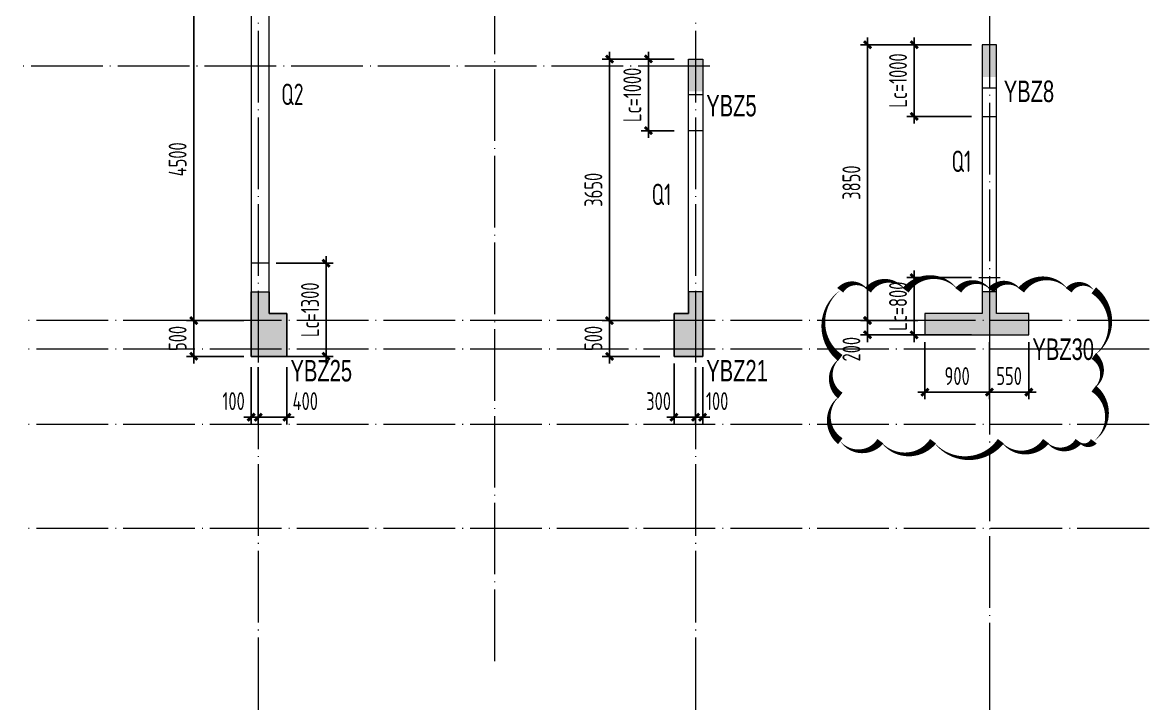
# Model space of a CAD drawing. Extents: x 5874492 to 7194610, y -939842 to -279257.
# Drawn here: x 6291620 to 6307261, y -708595 to -699087 of the extents above; entities that cross this region are included whole.
import ezdxf
from ezdxf.enums import TextEntityAlignment as Align

# ---------------------------------------------------------------- set-up
doc = ezdxf.new("R2010")
doc.units = 0
doc.header["$LTSCALE"] = 1000
doc.linetypes.add('DOTE', pattern=[2.42, 2, -0.2, 0.02, -0.2])
for name, color, linetype, lineweight in [('A-标注-轴号', 3, 'Continuous', 15), ('A-轴线-塔楼', 1, 'DOTE', 9), ('A-轴线-隔墙', 41, 'DOTE', 9), ('S-基础-HATCH', 251, 'Continuous', 20), ('S-墙柱-COLU', 50, 'Continuous', 20), ('S-墙柱-DIM', 3, 'Continuous', 20), ('S-墙柱-Lc填充', 8, 'Continuous', 20), ('S-墙柱-WALL', 6, 'Continuous', 20), ('S-墙柱-编号', 4, 'Continuous', 20), ('S-通用-TEXT', 7, 'Continuous', 20)]:
    doc.layers.add(name, color=color, linetype=linetype, lineweight=lineweight)
doc.layers.add('S-活动层-非打印1', color=170, linetype='Continuous', plot=False)
doc.styles.add('BW_Dim', font='Bweng.shx', dxfattribs={"width": 0.7, "bigfont": 'hztxt.shx'})
doc.styles.add('TSSD_Dimension', font='tssdeng.shx', dxfattribs={"width": 0.7, "bigfont": 'tssdchn.shx'})
doc.styles.add('TSSD_Rein', font='tssdeng.shx', dxfattribs={"width": 0.7, "bigfont": 'hztxt.shx'})
doc.dimstyles.new('TSSD_100_100', dxfattribs={"dimtxt": 250, "dimasz": 100, "dimexe": 100, "dimexo": 100, "dimgap": 100, "dimtad": 1, "dimdec": 0, "dimzin": 0, "dimdsep": 46, "dimtxsty": 'TSSD_Dimension', "dimblk": 'ARCHTICK', "dimcen": 0, "dimdle": 100, "dimclrt": 7, "dimadec": 0, "dimazin": 0, "dimtfac": 1, "dimtdec": 0, "dimtix": 1, "dimtmove": 2, "dimatfit": 0, "dimfxl": 0, "dimtolj": 1, "dimtzin": 0, "dimarcsym": 0})
doc.dimstyles.new('TSSD_100_100$0', dxfattribs={"dimtxt": 250, "dimasz": 100, "dimexe": 100, "dimexo": 250, "dimgap": 100, "dimtad": 1, "dimdec": 0, "dimzin": 0, "dimdsep": 46, "dimtxsty": 'TSSD_Dimension', "dimblk": 'ARCHTICK', "dimcen": 0, "dimdle": 100, "dimclrd": 256, "dimclre": 256, "dimclrt": 7, "dimadec": 0, "dimazin": 0, "dimtfac": 1, "dimtdec": 0, "dimtix": 1, "dimtmove": 2, "dimatfit": 3, "dimldrblk": 'ARCHTICK', "dimfxl": 0, "dimtolj": 1, "dimtzin": 0, "dimlwd": -1, "dimarcsym": 0})

# ---------------------------------------------------------------- blocks, each defined once
blk = doc.blocks.new('_ArchTick')
at = {"color": 0, "linetype": 'ByBlock', "const_width": 0.4}
blk.add_lwpolyline([(-0.5, -0.5), (0.5, 0.5)], dxfattribs=at)
blk = doc.blocks.new('*D1002')
at = {"layer": 'Defpoints', "color": 0, "transparency": 16777216}
for p in [(6294010, -698748), (6294810, -698748), (6294810, -703248)]:
    blk.add_point(p, dxfattribs=at)
at = {"layer": 'S-墙柱-DIM', "color": 0, "lineweight": -2, "transparency": 16777216}
for p, q in [((6294010, -703348), (6294010, -698648)), ((6294710, -698748), (6293910, -698748)), ((6294710, -703248), (6293910, -703248))]:
    blk.add_line(p, q, dxfattribs=at)
at = {"layer": 'S-墙柱-DIM', "color": 0, "lineweight": -2, "transparency": 16777216, "xscale": 100, "yscale": 100, "zscale": 100}
for p, rotation in [((6294010, -698748), 90), ((6294010, -703248), 270)]:
    blk.add_blockref('_ArchTick', p, dxfattribs=dict(at, rotation=rotation))
at = {"layer": 'S-墙柱-DIM', "color": 7, "transparency": 16777216, "insert": (6293785, -700998), "char_height": 250, "attachment_point": 5, "rotation": 90, "style": 'TSSD_Dimension'}
blk.add_mtext('\\A1;4500', dxfattribs=at)
blk = doc.blocks.new('*D1160')
at = {"layer": 'Defpoints', "color": 0, "transparency": 16777216}
for p in [(6305110, -703448), (6305660, -703448), (6305660, -704248)]:
    blk.add_point(p, dxfattribs=at)
at = {"layer": 'S-墙柱-DIM', "color": 0, "lineweight": -2, "transparency": 16777216}
for p, q in [((6305110, -703548), (6305110, -704348)), ((6305660, -703548), (6305660, -704348)), ((6305110, -704248), (6305010, -704248)), ((6305110, -704248), (6305660, -704248)), ((6305660, -704248), (6305760, -704248))]:
    blk.add_line(p, q, dxfattribs=at)
at = {"layer": 'S-墙柱-DIM', "color": 0, "lineweight": -2, "transparency": 16777216, "xscale": 100, "yscale": 100, "zscale": 100}
blk.add_blockref('_ArchTick', (6305110, -704248), dxfattribs=at)
at = {"layer": 'S-墙柱-DIM', "color": 0, "lineweight": -2, "transparency": 16777216, "xscale": 100, "yscale": 100, "zscale": 100, "rotation": 180}
blk.add_blockref('_ArchTick', (6305660, -704248), dxfattribs=at)
at = {"layer": 'S-墙柱-DIM', "color": 7, "transparency": 16777216, "insert": (6305385, -704023), "char_height": 250, "attachment_point": 5, "style": 'TSSD_Dimension'}
blk.add_mtext('\\A1;550', dxfattribs=at)
blk = doc.blocks.new('*D1161')
at = {"layer": 'Defpoints', "color": 0, "transparency": 16777216}
for p in [(6304210, -703448), (6305110, -703448), (6305110, -704248)]:
    blk.add_point(p, dxfattribs=at)
at = {"layer": 'S-墙柱-DIM', "color": 0, "lineweight": -2, "transparency": 16777216}
for p, q in [((6304210, -703548), (6304210, -704348)), ((6305110, -703548), (6305110, -704348)), ((6304110, -704248), (6305210, -704248))]:
    blk.add_line(p, q, dxfattribs=at)
at = {"layer": 'S-墙柱-DIM', "color": 0, "lineweight": -2, "transparency": 16777216, "xscale": 100, "yscale": 100, "zscale": 100, "rotation": 180}
blk.add_blockref('_ArchTick', (6304210, -704248), dxfattribs=at)
at = {"layer": 'S-墙柱-DIM', "color": 0, "lineweight": -2, "transparency": 16777216, "xscale": 100, "yscale": 100, "zscale": 100}
blk.add_blockref('_ArchTick', (6305110, -704248), dxfattribs=at)
at = {"layer": 'S-墙柱-DIM', "color": 7, "transparency": 16777216, "insert": (6304660, -704023), "char_height": 250, "attachment_point": 5, "style": 'TSSD_Dimension'}
blk.add_mtext('\\A1;900', dxfattribs=at)
blk = doc.blocks.new('*D1162')
at = {"layer": 'Defpoints', "color": 0, "transparency": 16777216}
for p in [(6303410, -699398), (6304210, -699398), (6304210, -703248)]:
    blk.add_point(p, dxfattribs=at)
at = {"layer": 'S-墙柱-DIM', "color": 0, "lineweight": -2, "transparency": 16777216}
for p, q in [((6304110, -699398), (6303310, -699398)), ((6303410, -703348), (6303410, -699298)), ((6304110, -703248), (6303310, -703248))]:
    blk.add_line(p, q, dxfattribs=at)
at = {"layer": 'S-墙柱-DIM', "color": 0, "lineweight": -2, "transparency": 16777216, "xscale": 100, "yscale": 100, "zscale": 100}
for p, rotation in [((6303410, -699398), 90), ((6303410, -703248), 270)]:
    blk.add_blockref('_ArchTick', p, dxfattribs=dict(at, rotation=rotation))
at = {"layer": 'S-墙柱-DIM', "color": 7, "transparency": 16777216, "insert": (6303185, -701323), "char_height": 250, "attachment_point": 5, "rotation": 90, "style": 'TSSD_Dimension'}
blk.add_mtext('\\A1;3850', dxfattribs=at)
blk = doc.blocks.new('*D1163')
at = {"layer": 'Defpoints', "color": 0, "transparency": 16777216}
for p in [(6303410, -703248), (6304210, -703248), (6304210, -703448)]:
    blk.add_point(p, dxfattribs=at)
at = {"layer": 'S-墙柱-DIM', "color": 0, "lineweight": -2, "transparency": 16777216}
for p, q in [((6303410, -703248), (6303410, -703148)), ((6304110, -703248), (6303310, -703248)), ((6303410, -703448), (6303410, -703248)), ((6304110, -703448), (6303310, -703448)), ((6303410, -703448), (6303410, -703548))]:
    blk.add_line(p, q, dxfattribs=at)
at = {"layer": 'S-墙柱-DIM', "color": 0, "lineweight": -2, "transparency": 16777216, "xscale": 100, "yscale": 100, "zscale": 100}
for p, rotation in [((6303410, -703248), 270), ((6303410, -703448), 90)]:
    blk.add_blockref('_ArchTick', p, dxfattribs=dict(at, rotation=rotation))
at = {"layer": 'S-墙柱-DIM', "color": 7, "transparency": 16777216, "insert": (6303185, -703648), "char_height": 250, "attachment_point": 5, "rotation": 90, "style": 'TSSD_Dimension'}
blk.add_mtext('\\A1;200', dxfattribs=at)
blk = doc.blocks.new('*D1175')
at = {"layer": 'Defpoints', "color": 0, "transparency": 16777216}
for p in [(6301010, -703798), (6301110, -703798), (6301110, -704598)]:
    blk.add_point(p, dxfattribs=at)
at = {"layer": 'S-墙柱-DIM', "color": 0, "lineweight": -2, "transparency": 16777216}
for p, q in [((6301010, -703898), (6301010, -704698)), ((6301110, -703898), (6301110, -704698)), ((6301010, -704598), (6300910, -704598)), ((6301010, -704598), (6301110, -704598)), ((6301110, -704598), (6301210, -704598))]:
    blk.add_line(p, q, dxfattribs=at)
at = {"layer": 'S-墙柱-DIM', "color": 0, "lineweight": -2, "transparency": 16777216, "xscale": 100, "yscale": 100, "zscale": 100}
blk.add_blockref('_ArchTick', (6301010, -704598), dxfattribs=at)
at = {"layer": 'S-墙柱-DIM', "color": 0, "lineweight": -2, "transparency": 16777216, "xscale": 100, "yscale": 100, "zscale": 100, "rotation": 180}
blk.add_blockref('_ArchTick', (6301110, -704598), dxfattribs=at)
at = {"layer": 'S-墙柱-DIM', "color": 7, "transparency": 16777216, "insert": (6301312, -704373), "char_height": 250, "attachment_point": 5, "style": 'TSSD_Dimension'}
blk.add_mtext('\\A1;100', dxfattribs=at)
blk = doc.blocks.new('*D1176')
at = {"layer": 'Defpoints', "color": 0, "transparency": 16777216}
for p in [(6300710, -703748), (6301010, -703798), (6301010, -704598)]:
    blk.add_point(p, dxfattribs=at)
at = {"layer": 'S-墙柱-DIM', "color": 0, "lineweight": -2, "transparency": 16777216}
for p, q in [((6300710, -703848), (6300710, -704698)), ((6301010, -703898), (6301010, -704698)), ((6300710, -704598), (6300610, -704598)), ((6300710, -704598), (6301010, -704598)), ((6301010, -704598), (6301110, -704598))]:
    blk.add_line(p, q, dxfattribs=at)
at = {"layer": 'S-墙柱-DIM', "color": 0, "lineweight": -2, "transparency": 16777216, "xscale": 100, "yscale": 100, "zscale": 100}
blk.add_blockref('_ArchTick', (6300710, -704598), dxfattribs=at)
at = {"layer": 'S-墙柱-DIM', "color": 0, "lineweight": -2, "transparency": 16777216, "xscale": 100, "yscale": 100, "zscale": 100, "rotation": 180}
blk.add_blockref('_ArchTick', (6301010, -704598), dxfattribs=at)
at = {"layer": 'S-墙柱-DIM', "color": 7, "transparency": 16777216, "insert": (6300495, -704373), "char_height": 250, "attachment_point": 5, "style": 'TSSD_Dimension'}
blk.add_mtext('\\A1;300', dxfattribs=at)
blk = doc.blocks.new('*D1177')
at = {"layer": 'Defpoints', "color": 0, "transparency": 16777216}
for p in [(6299810, -699598), (6300610, -699598), (6300610, -703248)]:
    blk.add_point(p, dxfattribs=at)
at = {"layer": 'S-墙柱-DIM', "color": 0, "lineweight": -2, "transparency": 16777216}
for p, q in [((6300510, -699598), (6299710, -699598)), ((6299810, -703348), (6299810, -699498)), ((6300510, -703248), (6299710, -703248))]:
    blk.add_line(p, q, dxfattribs=at)
at = {"layer": 'S-墙柱-DIM', "color": 0, "lineweight": -2, "transparency": 16777216, "xscale": 100, "yscale": 100, "zscale": 100}
for p, rotation in [((6299810, -699598), 90), ((6299810, -703248), 270)]:
    blk.add_blockref('_ArchTick', p, dxfattribs=dict(at, rotation=rotation))
at = {"layer": 'S-墙柱-DIM', "color": 7, "transparency": 16777216, "insert": (6299585, -701423), "char_height": 250, "attachment_point": 5, "rotation": 90, "style": 'TSSD_Dimension'}
blk.add_mtext('\\A1;3650', dxfattribs=at)
blk = doc.blocks.new('*D1178')
at = {"layer": 'Defpoints', "color": 0, "transparency": 16777216}
for p in [(6299810, -703248), (6300610, -703248), (6300610, -703748)]:
    blk.add_point(p, dxfattribs=at)
at = {"layer": 'S-墙柱-DIM', "color": 0, "lineweight": -2, "transparency": 16777216}
for p, q in [((6299810, -703248), (6299810, -703148)), ((6300510, -703248), (6299710, -703248)), ((6299810, -703748), (6299810, -703248)), ((6300510, -703748), (6299710, -703748)), ((6299810, -703748), (6299810, -703848))]:
    blk.add_line(p, q, dxfattribs=at)
at = {"layer": 'S-墙柱-DIM', "color": 0, "lineweight": -2, "transparency": 16777216, "xscale": 100, "yscale": 100, "zscale": 100}
for p, rotation in [((6299810, -703248), 270), ((6299810, -703748), 90)]:
    blk.add_blockref('_ArchTick', p, dxfattribs=dict(at, rotation=rotation))
at = {"layer": 'S-墙柱-DIM', "color": 7, "transparency": 16777216, "insert": (6299585, -703498), "char_height": 250, "attachment_point": 5, "rotation": 90, "style": 'TSSD_Dimension'}
blk.add_mtext('\\A1;500', dxfattribs=at)
blk = doc.blocks.new('*D1179')
at = {"layer": 'Defpoints', "color": 0, "transparency": 16777216}
for p in [(6294810, -703798), (6294910, -703798), (6294910, -704598)]:
    blk.add_point(p, dxfattribs=at)
at = {"layer": 'S-墙柱-DIM', "color": 0, "lineweight": -2, "transparency": 16777216}
for p, q in [((6294810, -703898), (6294810, -704698)), ((6294910, -703898), (6294910, -704698)), ((6294810, -704598), (6294710, -704598)), ((6294810, -704598), (6294910, -704598)), ((6294910, -704598), (6295010, -704598))]:
    blk.add_line(p, q, dxfattribs=at)
at = {"layer": 'S-墙柱-DIM', "color": 0, "lineweight": -2, "transparency": 16777216, "xscale": 100, "yscale": 100, "zscale": 100}
blk.add_blockref('_ArchTick', (6294810, -704598), dxfattribs=at)
at = {"layer": 'S-墙柱-DIM', "color": 0, "lineweight": -2, "transparency": 16777216, "xscale": 100, "yscale": 100, "zscale": 100, "rotation": 180}
blk.add_blockref('_ArchTick', (6294910, -704598), dxfattribs=at)
at = {"layer": 'S-墙柱-DIM', "color": 7, "transparency": 16777216, "insert": (6294566, -704373), "char_height": 250, "attachment_point": 5, "style": 'TSSD_Dimension'}
blk.add_mtext('\\A1;100', dxfattribs=at)
blk = doc.blocks.new('*D1180')
at = {"layer": 'Defpoints', "color": 0, "transparency": 16777216}
for p in [(6294910, -703798), (6295310, -703798), (6295310, -704598)]:
    blk.add_point(p, dxfattribs=at)
at = {"layer": 'S-墙柱-DIM', "color": 0, "lineweight": -2, "transparency": 16777216}
for p, q in [((6294910, -703898), (6294910, -704698)), ((6295310, -703898), (6295310, -704698)), ((6294910, -704598), (6294810, -704598)), ((6294910, -704598), (6295310, -704598)), ((6295310, -704598), (6295410, -704598))]:
    blk.add_line(p, q, dxfattribs=at)
at = {"layer": 'S-墙柱-DIM', "color": 0, "lineweight": -2, "transparency": 16777216, "xscale": 100, "yscale": 100, "zscale": 100}
blk.add_blockref('_ArchTick', (6294910, -704598), dxfattribs=at)
at = {"layer": 'S-墙柱-DIM', "color": 0, "lineweight": -2, "transparency": 16777216, "xscale": 100, "yscale": 100, "zscale": 100, "rotation": 180}
blk.add_blockref('_ArchTick', (6295310, -704598), dxfattribs=at)
at = {"layer": 'S-墙柱-DIM', "color": 7, "transparency": 16777216, "insert": (6295566, -704373), "char_height": 250, "attachment_point": 5, "style": 'TSSD_Dimension'}
blk.add_mtext('\\A1;400', dxfattribs=at)
blk = doc.blocks.new('*D1185')
at = {"layer": 'Defpoints', "color": 0, "transparency": 16777216}
for p in [(6294010, -703248), (6294810, -703248), (6294810, -703748)]:
    blk.add_point(p, dxfattribs=at)
at = {"layer": 'S-墙柱-DIM', "color": 0, "lineweight": -2, "transparency": 16777216}
for p, q in [((6294010, -703248), (6294010, -703148)), ((6294710, -703248), (6293910, -703248)), ((6294010, -703748), (6294010, -703248)), ((6294710, -703748), (6293910, -703748)), ((6294010, -703748), (6294010, -703848))]:
    blk.add_line(p, q, dxfattribs=at)
at = {"layer": 'S-墙柱-DIM', "color": 0, "lineweight": -2, "transparency": 16777216, "xscale": 100, "yscale": 100, "zscale": 100}
for p, rotation in [((6294010, -703248), 270), ((6294010, -703748), 90)]:
    blk.add_blockref('_ArchTick', p, dxfattribs=dict(at, rotation=rotation))
at = {"layer": 'S-墙柱-DIM', "color": 7, "transparency": 16777216, "insert": (6293785, -703498), "char_height": 250, "attachment_point": 5, "rotation": 90, "style": 'TSSD_Dimension'}
blk.add_mtext('\\A1;500', dxfattribs=at)
blk = doc.blocks.new('*D1192')
at = {"layer": 'Defpoints', "color": 0, "transparency": 16777216}
for p in [(6295060, -702448), (6295857, -702448), (6295060, -703748)]:
    blk.add_point(p, dxfattribs=at)
at = {"layer": 'S-墙柱-DIM', "color": 0, "lineweight": -2, "transparency": 16777216}
for p, q in [((6295857, -703848), (6295857, -702348)), ((6295160, -702448), (6295957, -702448)), ((6295160, -703748), (6295957, -703748))]:
    blk.add_line(p, q, dxfattribs=at)
at = {"layer": 'S-墙柱-DIM', "color": 0, "lineweight": -2, "transparency": 16777216, "xscale": 100, "yscale": 100, "zscale": 100}
for p, rotation in [((6295857, -702448), 90), ((6295857, -703748), 270)]:
    blk.add_blockref('_ArchTick', p, dxfattribs=dict(at, rotation=rotation))
at = {"layer": 'S-墙柱-DIM', "color": 7, "transparency": 16777216, "insert": (6295632, -703098), "char_height": 250, "attachment_point": 5, "rotation": 90, "style": 'TSSD_Dimension'}
blk.add_mtext('\\A1;Lc=1300', dxfattribs=at)
blk = doc.blocks.new('*D1193')
at = {"layer": 'Defpoints', "color": 0, "transparency": 16777216}
for p in [(6300810, -699598), (6300353, -700598), (6300810, -700598)]:
    blk.add_point(p, dxfattribs=at)
at = {"layer": 'S-墙柱-DIM', "color": 0, "lineweight": -2, "transparency": 16777216}
for p, q in [((6300710, -699598), (6300253, -699598)), ((6300353, -699598), (6300353, -699498)), ((6300353, -699598), (6300353, -700598)), ((6300710, -700598), (6300253, -700598)), ((6300353, -700598), (6300353, -700698))]:
    blk.add_line(p, q, dxfattribs=at)
at = {"layer": 'S-墙柱-DIM', "color": 0, "lineweight": -2, "transparency": 16777216, "xscale": 100, "yscale": 100, "zscale": 100}
for p, rotation in [((6300353, -699598), 270), ((6300353, -700598), 90)]:
    blk.add_blockref('_ArchTick', p, dxfattribs=dict(at, rotation=rotation))
at = {"layer": 'S-墙柱-DIM', "color": 7, "transparency": 16777216, "insert": (6300128, -700098), "char_height": 250, "attachment_point": 5, "rotation": 90, "style": 'TSSD_Dimension'}
blk.add_mtext('\\A1;Lc=1000', dxfattribs=at)
blk = doc.blocks.new('*D1198')
at = {"layer": 'Defpoints', "color": 0, "transparency": 16777216}
for p in [(6304960, -699398), (6304060, -700398), (6304960, -700398)]:
    blk.add_point(p, dxfattribs=at)
at = {"layer": 'S-墙柱-DIM', "color": 0, "lineweight": -2, "transparency": 16777216}
for p, q in [((6304860, -699398), (6303960, -699398)), ((6304060, -699398), (6304060, -699298)), ((6304060, -699398), (6304060, -700398)), ((6304860, -700398), (6303960, -700398)), ((6304060, -700398), (6304060, -700498))]:
    blk.add_line(p, q, dxfattribs=at)
at = {"layer": 'S-墙柱-DIM', "color": 0, "lineweight": -2, "transparency": 16777216, "xscale": 100, "yscale": 100, "zscale": 100}
for p, rotation in [((6304060, -699398), 270), ((6304060, -700398), 90)]:
    blk.add_blockref('_ArchTick', p, dxfattribs=dict(at, rotation=rotation))
at = {"layer": 'S-墙柱-DIM', "color": 7, "transparency": 16777216, "insert": (6303835, -699898), "char_height": 250, "attachment_point": 5, "rotation": 90, "style": 'TSSD_Dimension'}
blk.add_mtext('\\A1;Lc=1000', dxfattribs=at)
blk = doc.blocks.new('*D1199')
at = {"layer": 'Defpoints', "color": 0, "transparency": 16777216}
for p in [(6304060, -702648), (6304960, -702648), (6304960, -703448)]:
    blk.add_point(p, dxfattribs=at)
at = {"layer": 'S-墙柱-DIM', "color": 0, "lineweight": -2, "transparency": 16777216}
for p, q in [((6304060, -702648), (6304060, -702548)), ((6304860, -702648), (6303960, -702648)), ((6304060, -703448), (6304060, -702648)), ((6304860, -703448), (6303960, -703448)), ((6304060, -703448), (6304060, -703548))]:
    blk.add_line(p, q, dxfattribs=at)
at = {"layer": 'S-墙柱-DIM', "color": 0, "lineweight": -2, "transparency": 16777216, "xscale": 100, "yscale": 100, "zscale": 100}
for p, rotation in [((6304060, -702648), 270), ((6304060, -703448), 90)]:
    blk.add_blockref('_ArchTick', p, dxfattribs=dict(at, rotation=rotation))
at = {"layer": 'S-墙柱-DIM', "color": 7, "transparency": 16777216, "insert": (6303835, -703048), "char_height": 250, "attachment_point": 5, "rotation": 90, "style": 'TSSD_Dimension'}
blk.add_mtext('\\A1;Lc=800', dxfattribs=at)
blk = doc.blocks.new('ZHOUWANG3')
at = {"layer": 'A-标注-轴号'}
for p, q in [((88652, 226834), (88652, 222834)), ((94752, 226834), (94752, 222834)), ((98852, 226834), (98852, 222834))]:
    blk.add_line(p, q, dxfattribs=at)
at = {"layer": 'A-轴线-塔楼', "linetype": 'DOTE', "ltscale": 0.5}
for p, q in [((88652, 248942), (88652, 226834)), ((94752, 248942), (94752, 226834)), ((98852, 241886), (98852, 226834)), ((139798, 231586), (85362, 231586)), ((139798, 228686), (85362, 228686))]:
    blk.add_line(p, q, dxfattribs=at)
at = {"layer": 'A-轴线-隔墙', "ltscale": 0.5}
for p, q in [((91952, 226834), (91952, 236486)), ((94952, 235136), (85362, 235136)), ((139798, 231186), (85362, 231186)), ((139798, 230136), (85362, 230136))]:
    blk.add_line(p, q, dxfattribs=at)

msp = doc.modelspace()

# ---------------------------------------------------------------- hatches: boundary and pattern name
at = {"layer": 'S-基础-HATCH'}
for points in [[(6305210.4, -699398.4), (6305010.4, -699398.4), (6305010.4, -699848.4), (6305210.4, -699848.4)], [(6300910.4, -699598.4), (6301110.4, -699598.4), (6301110.4, -700048.4), (6300910.4, -700048.4)], [(6295060.4, -703148.4), (6295310.4, -703148.4), (6295310.4, -703748.4), (6294810.4, -703748.4), (6294810.4, -702848.4), (6295060.4, -702848.4)], [(6300910.4, -703148.4), (6300710.4, -703148.4), (6300710.4, -703748.4), (6301110.4, -703748.4), (6301110.4, -702848.4), (6300910.4, -702848.4)], [(6305660.4, -703448.4), (6305660.4, -703148.4), (6305210.4, -703148.4), (6305210.4, -702848.4), (6305010.4, -702848.4), (6305010.4, -703148.4), (6304210.4, -703148.4), (6304210.4, -703448.4)]]:
    msp.add_hatch(color=256, dxfattribs=at).paths.add_polyline_path(points)

# ---------------------------------------------------------------- linework, layer by layer
at = {"layer": 'S-墙柱-COLU'}
for points in [[(6305210.4, -699398.4), (6305010.4, -699398.4), (6305010.4, -699998.4), (6305210.4, -699998.4)], [(6300910.4, -699598.4), (6301110.4, -699598.4), (6301110.4, -700098.4), (6300910.4, -700098.4)], [(6295060.4, -703148.4), (6295310.4, -703148.4), (6295310.4, -703748.4), (6294810.4, -703748.4), (6294810.4, -702848.4), (6295060.4, -702848.4)], [(6300910.4, -703148.4), (6300710.4, -703148.4), (6300710.4, -703748.4), (6301110.4, -703748.4), (6301110.4, -702848.4), (6300910.4, -702848.4)], [(6305660.4, -703448.4), (6305660.4, -703148.4), (6305210.4, -703148.4), (6305210.4, -702848.4), (6305010.4, -702848.4), (6305010.4, -703148.4), (6304210.4, -703148.4), (6304210.4, -703448.4)]]:
    msp.add_lwpolyline(points, close=True, dxfattribs=at)
at = {"layer": 'S-墙柱-Lc填充'}
for p, q in [((6305010.4, -700398.4), (6305210.4, -700398.4)), ((6301110.4, -700598.4), (6300910.4, -700598.4)), ((6295060.4, -702448.4), (6294810.4, -702448.4)), ((6304960.4, -702648.4), (6305260.4, -702648.4))]:
    msp.add_line(p, q, dxfattribs=at)
at = {"layer": 'S-墙柱-WALL'}
for points in [[(6295310.4, -703148.4), (6295060.4, -703148.4), (6295060.4, -695748.4), (6295900.4, -695748.4), (6295900.4, -695498.4), (6294810.4, -695498.4), (6294810.4, -703748.4), (6295310.4, -703748.4)], [(6305660.4, -703448.4), (6305660.4, -703148.4), (6305210.4, -703148.4), (6305210.4, -699398.4), (6305010.4, -699398.4), (6305010.4, -703148.4), (6304210.4, -703148.4), (6304210.4, -703448.4)], [(6300710.4, -703148.4), (6300910.4, -703148.4), (6300910.4, -699598.4), (6301110.4, -699598.4), (6301110.4, -703748.4), (6300710.4, -703748.4)]]:
    msp.add_lwpolyline(points, close=True, dxfattribs=at)
at = {"layer": 'S-活动层-非打印1'}
msp.add_lwpolyline([(6303029.5, -702826, 0, 105, 0.5), (6303029.5, -703771, 0, 105, 0.5), (6303029.5, -704296, 0, 105, 0.5), (6303029.5, -704932.6, 0, 105, 0.5), (6303589.5, -704932.6, 0, 105, 0.5), (6304324.5, -704932.6, 0, 105, 0.5), (6305269.5, -704932.6, 0, 105, 0.5), (6305899.5, -704932.6, 0, 105, 0.5), (6306354.5, -704932.6, 0, 105, 0.5), (6306565.8, -704932.6, 0, 105, 0.5), (6306565.8, -704197.6, 0, 105, 0.5), (6306565.8, -703742.6, 0, 105, 0.5), (6306565.8, -702826, 0, 105, 0.5), (6306215.8, -702826, 0, 105, 0.5), (6305550.8, -702826, 0, 105, 0.5), (6305130.8, -702826, 0, 105, 0.5), (6304675.8, -702826, 0, 105, 0.5), (6303940.8, -702826, 0, 105, 0.5), (6303415.8, -702826, 0, 105, 0.5)], format="xyseb", close=True, dxfattribs=at)

# ---------------------------------------------------------------- block references
msp.add_blockref('ZHOUWANG3', (6206258.5, -934834.8))

# ---------------------------------------------------------------- texts
at = {"layer": 'S-墙柱-编号', "style": 'TSSD_Rein', "width": 0.7}
for s, p in [('Q2', (6295230.2, -700240.4)), ('Q1', (6304581.7, -701175.1)), ('Q1', (6300397.7, -701637.2))]:
    msp.add_text(s, height=300, dxfattribs=at).set_placement(p)
at = {"layer": 'S-通用-TEXT', "style": 'BW_Dim', "width": 0.7}
for s, p in [('YBZ8', (6305310.4, -699898.4)), ('YBZ5', (6301160.4, -700098.4)), ('YBZ30', (6305710.4, -703498.4)), ('YBZ25', (6295360.4, -703798.4)), ('YBZ21', (6301160.4, -703798.4))]:
    msp.add_text(s, height=300, dxfattribs=at).set_placement(p, align=Align.TOP_LEFT)

# ---------------------------------------------------------------- dimensions: what is measured, and where the dimension line sits
at = {"layer": 'S-墙柱-DIM'}
for base, p1, p2, picture, middle in [((6294010.4, -698748.4), (6294810.4, -703248.4), (6294810.4, -698748.4), '*D1002', (6293785.4, -700998.4)), ((6303410.4, -699398.4), (6304210.4, -703248.4), (6304210.4, -699398.4), '*D1162', (6303185.4, -701323.4)), ((6299810.4, -699598.4), (6300610.4, -703248.4), (6300610.4, -699598.4), '*D1177', (6299585.4, -701423.4)), ((6294010.4, -703248.4), (6294810.4, -703748.4), (6294810.4, -703248.4), '*D1185', (6293785.4, -703498.4)), ((6299810.4, -703248.4), (6300610.4, -703748.4), (6300610.4, -703248.4), '*D1178', (6299585.4, -703498.4))]:
    dim = msp.add_linear_dim(base=base, p1=p1, p2=p2, angle=90, dimstyle='TSSD_100_100', dxfattribs=at)
    dim.commit()
    dim.dimension.update_dxf_attribs({"geometry": picture, "text_midpoint": middle})
for base, p1, p2, angle, picture, middle in [((6304060.4, -700398.4), (6304960.4, -699398.4), (6304960.4, -700398.4), 270, '*D1198', (6303835.4, -699898.4)), ((6300353, -700598.4), (6300810.4, -699598.4), (6300810.4, -700598.4), 270, '*D1193', (6300128, -700098.4)), ((6295856.9, -702448.4), (6295060.4, -703748.4), (6295060.4, -702448.4), 90, '*D1192', (6295631.9, -703098.4)), ((6304060.4, -702648.4), (6304960.4, -703448.4), (6304960.4, -702648.4), 90, '*D1199', (6303835.4, -703048.4))]:
    dim = msp.add_linear_dim(base=base, p1=p1, p2=p2, angle=angle, text='Lc=<>', dimstyle='TSSD_100_100', dxfattribs=at)
    dim.commit()
    dim.dimension.update_dxf_attribs({"geometry": picture, "text_midpoint": middle})
dim = msp.add_linear_dim(base=(6303410.4, -703248.4), p1=(6304210.4, -703448.4), p2=(6304210.4, -703248.4), angle=90, dimstyle='TSSD_100_100', dxfattribs=at)
dim.commit()
dim.dimension.update_dxf_attribs({"geometry": '*D1163', "text_midpoint": (6303185.4, -703648.4), "dimtype": 128})
for base, p1, p2, picture, middle in [((6305110.4, -704248.4), (6304210.4, -703448.4), (6305110.4, -703448.4), '*D1161', (6304660.4, -704023.4)), ((6305660.4, -704248.4), (6305110.4, -703448.4), (6305660.4, -703448.4), '*D1160', (6305385.4, -704023.4))]:
    dim = msp.add_linear_dim(base=base, p1=p1, p2=p2, dimstyle='TSSD_100_100', dxfattribs=at)
    dim.commit()
    dim.dimension.update_dxf_attribs({"geometry": picture, "text_midpoint": middle})
for base, p1, p2, picture, middle in [((6294910.4, -704598.4), (6294810.4, -703798.4), (6294910.4, -703798.4), '*D1179', (6294566.2, -704373.4)), ((6295310.4, -704598.4), (6294910.4, -703798.4), (6295310.4, -703798.4), '*D1180', (6295566.2, -704373.4))]:
    dim = msp.add_linear_dim(base=base, p1=p1, p2=p2, angle=0, dimstyle='TSSD_100_100$0', override={"dimexo": 100, "dimclrd": 0, "dimclre": 0, "dimatfit": 0, "dimfxl": 1, "dimlwd": 65534}, dxfattribs=at)
    dim.commit()
    dim.dimension.update_dxf_attribs({"geometry": picture, "text_midpoint": middle, "dimtype": 129})
for base, p1, p2, picture, middle in [((6301010.4, -704598.4), (6300710.4, -703748.4), (6301010.4, -703798.4), '*D1176', (6300495.4, -704373.4)), ((6301110.4, -704598.4), (6301010.4, -703798.4), (6301110.4, -703798.4), '*D1175', (6301312, -704373.4))]:
    dim = msp.add_linear_dim(base=base, p1=p1, p2=p2, dimstyle='TSSD_100_100', dxfattribs=at)
    dim.commit()
    dim.dimension.update_dxf_attribs({"geometry": picture, "text_midpoint": middle, "dimtype": 128})

doc.saveas('drawing.dxf')
